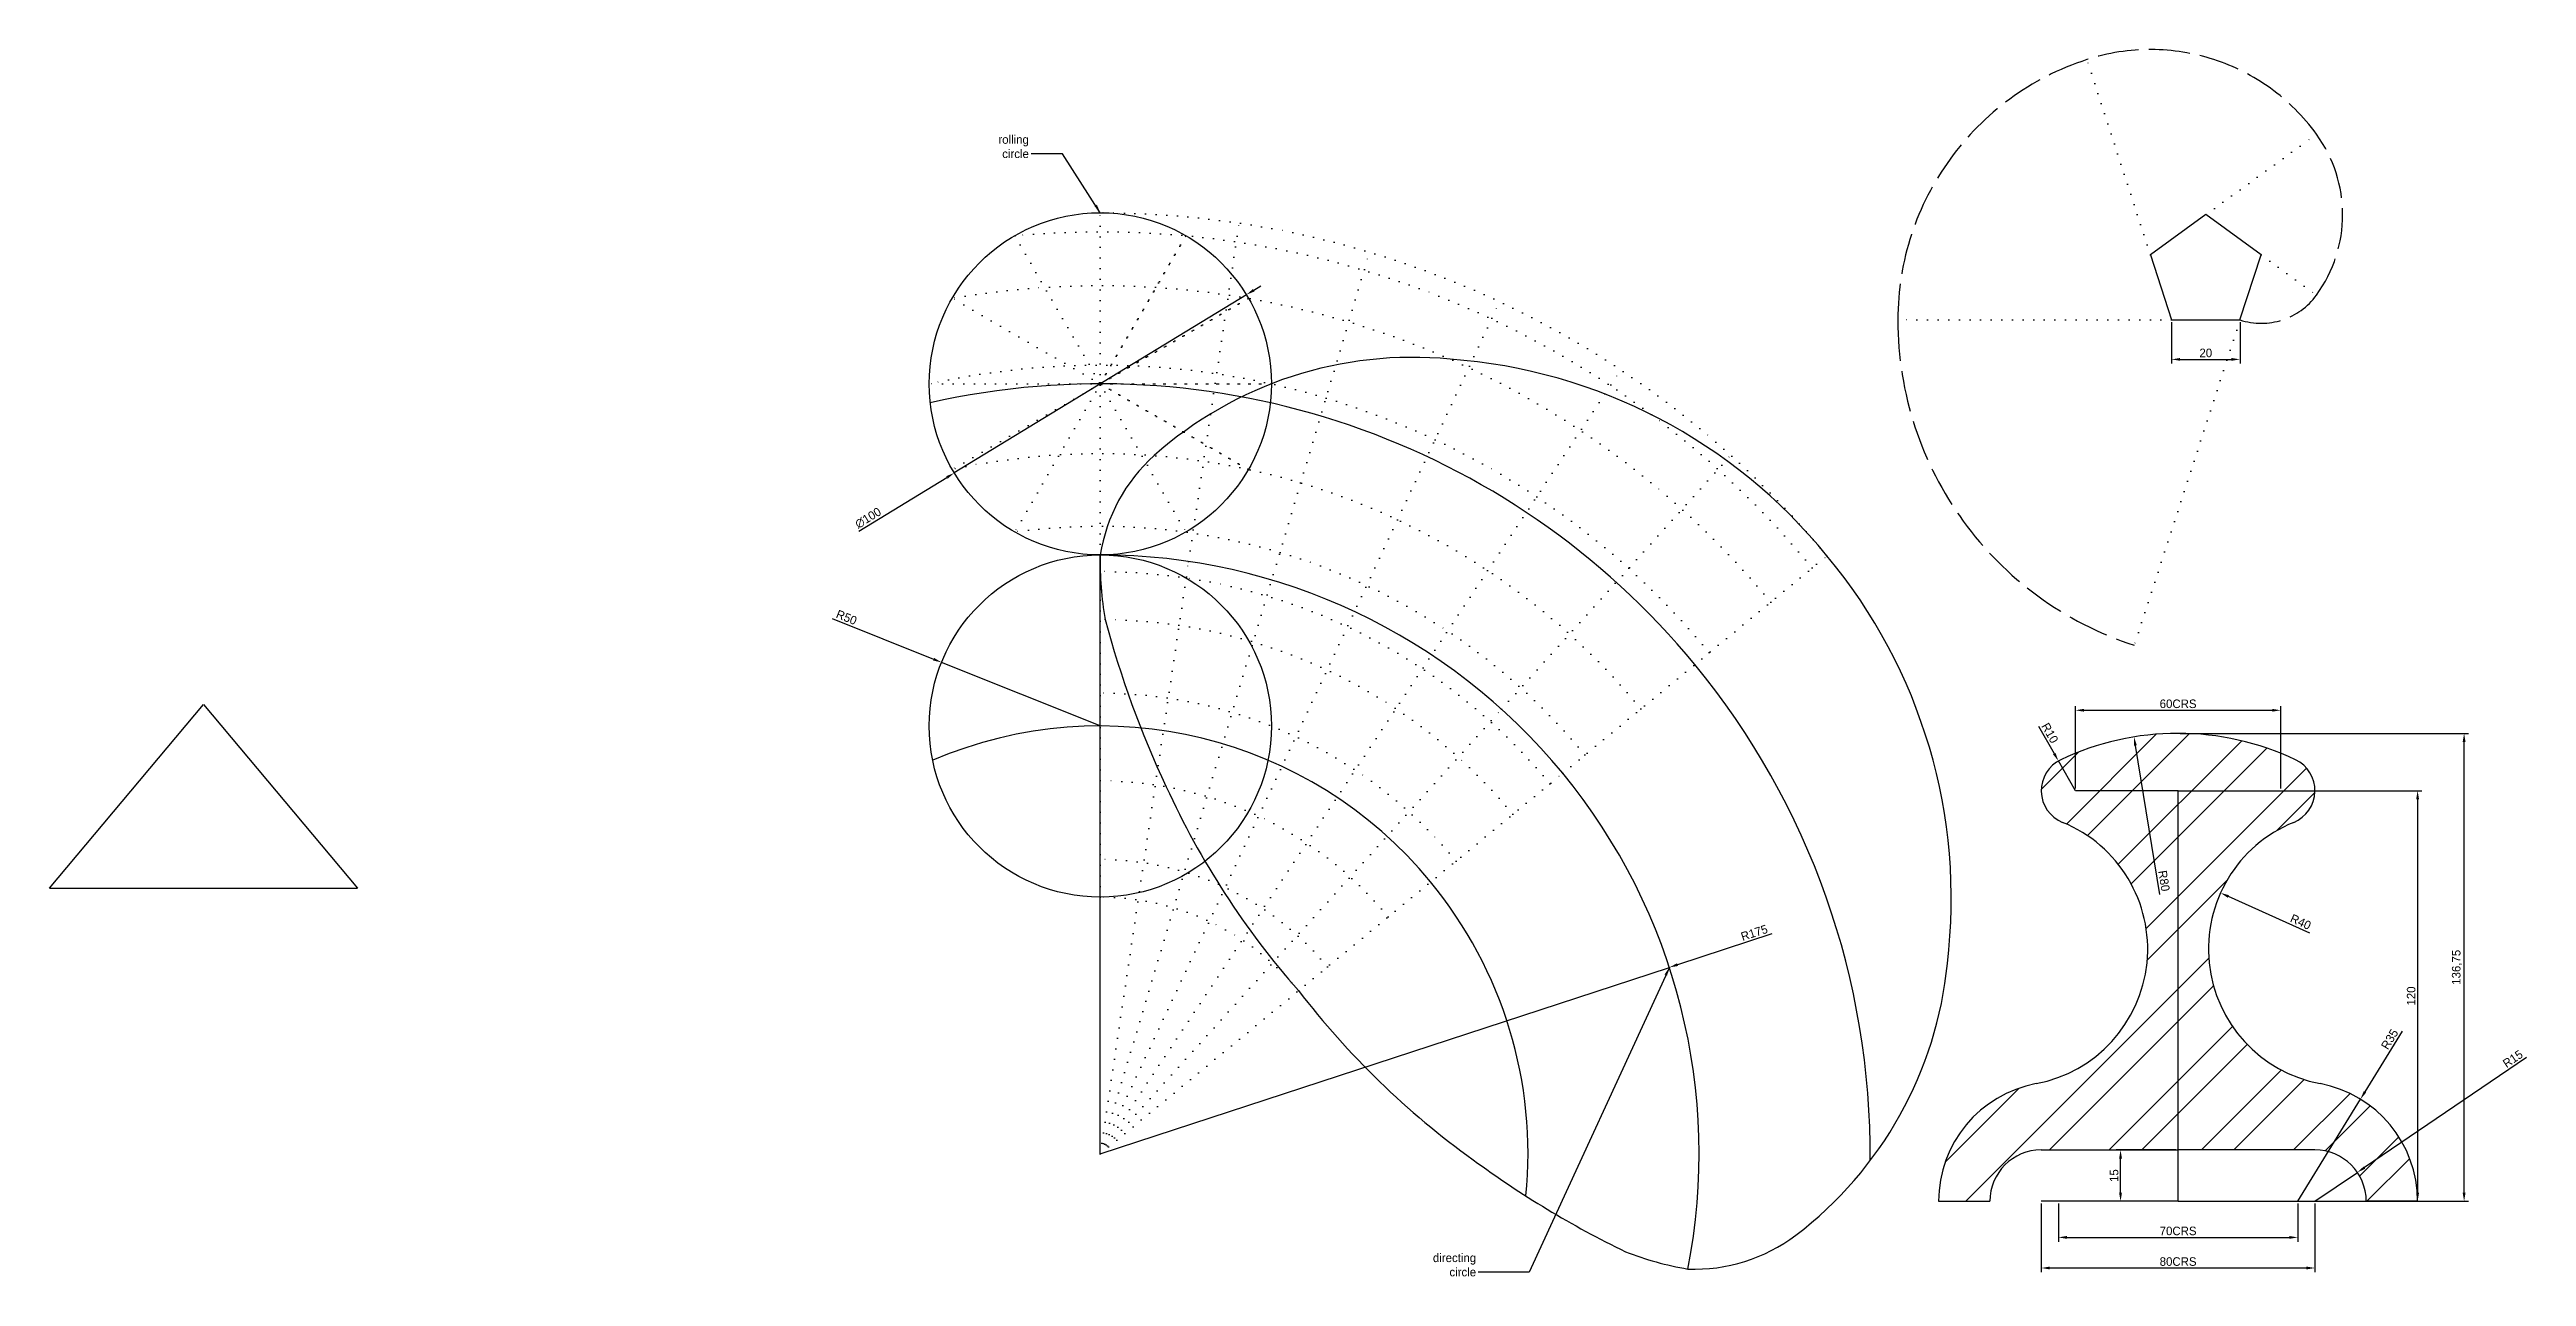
# Model space of a CAD drawing. Header units: millimetres. Extents: x -268 to 456, y -16 to 343.
import ezdxf

# ---------------------------------------------------------------- set-up
doc = ezdxf.new("R2010")
doc.units = ezdxf.units.MM
doc.linetypes.add('ACAD_ISO02W100', pattern=[15, 12, -3])
doc.linetypes.add('ACAD_ISO07W100', pattern=[3, 0, -3])
doc.dimstyles.new('ISO-25', dxfattribs={"dimtxt": 2.5, "dimasz": 2.5, "dimexe": 1.25, "dimexo": 0.625, "dimtad": 1, "dimtxsty": 'Standard', "dimcen": 2.5, "dimadec": 0, "dimazin": 0, "dimtfac": 1, "dimtmove": 0, "dimatfit": 3, "dimfxl": 0, "dimarcsym": 0})

# ---------------------------------------------------------------- blocks, each defined once
blk = doc.blocks.new('*D13')
at = {"color": 0, "lineweight": -2}
for p, q in [((355.03, 142.79), (439.25, 142.79)), ((438, 8.53), (438, 140.29)), ((355.03, 6.03), (439.25, 6.03))]:
    blk.add_line(p, q, dxfattribs=at)
at = {"color": 0}
for points in [[(437.58, 140.29), (438.42, 140.29), (438, 142.79)], [(437.58, 8.53), (438.42, 8.53), (438, 6.03)]]:
    blk.add_solid(points, dxfattribs=at)
at = {"layer": 'Defpoints', "color": 0}
for p in [(354.41, 142.79), (438, 142.79), (354.41, 6.03)]:
    blk.add_point(p, dxfattribs=at)
at = {"color": 0, "insert": (435.92, 74.41), "char_height": 2.5, "attachment_point": 5, "rotation": 90}
blk.add_mtext('136,75', dxfattribs=at)
blk = doc.blocks.new('*D14')
at = {"color": 0, "lineweight": -2}
for p, q in [((353.78, 21.03), (336.34, 21.03)), ((337.59, 8.53), (337.59, 18.53)), ((353.78, 6.03), (336.34, 6.03))]:
    blk.add_line(p, q, dxfattribs=at)
at = {"color": 0}
for points in [[(337.17, 18.53), (338, 18.53), (337.59, 21.03)], [(337.17, 8.53), (338, 8.53), (337.59, 6.03)]]:
    blk.add_solid(points, dxfattribs=at)
at = {"layer": 'Defpoints', "color": 0}
for p in [(337.59, 21.03), (354.41, 21.03), (354.41, 6.03)]:
    blk.add_point(p, dxfattribs=at)
at = {"color": 0, "insert": (335.71, 13.53), "char_height": 2.5, "attachment_point": 5, "rotation": 90}
blk.add_mtext('15', dxfattribs=at)
blk = doc.blocks.new('*D15')
at = {"color": 0, "lineweight": -2}
for p, q in [((419.92, 55.79), (409.01, 38)), ((389.41, 6.03), (407.71, 35.87))]:
    blk.add_line(p, q, dxfattribs=at)
at = {"color": 0}
blk.add_solid([(408.66, 38.22), (409.37, 37.78), (407.71, 35.87)], dxfattribs=at)
at = {"layer": 'Defpoints', "color": 0}
for p in [(407.71, 35.87), (389.41, 6.03)]:
    blk.add_point(p, dxfattribs=at)
at = {"color": 0, "insert": (416.25, 53.39), "char_height": 2.5, "attachment_point": 5, "rotation": 58.47991}
blk.add_mtext('R35', dxfattribs=at)
blk = doc.blocks.new('*D16')
at = {"color": 0, "lineweight": -2}
for p, q in [((456.22, 48.09), (408.88, 15.88)), ((394.41, 6.03), (406.81, 14.47))]:
    blk.add_line(p, q, dxfattribs=at)
at = {"color": 0}
blk.add_solid([(408.64, 16.22), (409.11, 15.53), (406.81, 14.47)], dxfattribs=at)
at = {"layer": 'Defpoints', "color": 0}
for p in [(406.81, 14.47), (394.41, 6.03)]:
    blk.add_point(p, dxfattribs=at)
at = {"color": 0, "insert": (452.24, 47.65), "char_height": 2.5, "attachment_point": 5, "rotation": 34.23208}
blk.add_mtext('R15', dxfattribs=at)
blk = doc.blocks.new('*D17')
at = {"color": 0, "lineweight": -2}
blk.add_line((392.88, 84.42), (369.1, 95.12), dxfattribs=at)
at = {"color": 0}
blk.add_solid([(369.27, 95.5), (368.92, 94.74), (366.82, 96.15)], dxfattribs=at)
at = {"layer": 'Defpoints', "color": 0}
for p in [(366.82, 96.15), (403.29, 79.74)]:
    blk.add_point(p, dxfattribs=at)
at = {"color": 0, "insert": (390.23, 87.67), "char_height": 2.5, "attachment_point": 5, "rotation": 335.77303}
blk.add_mtext('R40', dxfattribs=at)
blk = doc.blocks.new('*D23')
at = {"color": 0, "lineweight": -2}
blk.add_line((349.04, 95.69), (341.93, 139.28), dxfattribs=at)
at = {"color": 0}
blk.add_solid([(342.34, 139.34), (341.52, 139.21), (341.53, 141.74)], dxfattribs=at)
at = {"layer": 'Defpoints', "color": 0}
for p in [(341.53, 141.74), (354.41, 62.79)]:
    blk.add_point(p, dxfattribs=at)
at = {"color": 0, "insert": (350.29, 99.69), "char_height": 2.5, "attachment_point": 5, "rotation": 279.26539}
blk.add_mtext('R80', dxfattribs=at)
blk = doc.blocks.new('*D18')
at = {"color": 0, "lineweight": -2}
for p, q in [((313.65, 144.84), (318.2, 136.88)), ((324.41, 126.03), (319.44, 134.71))]:
    blk.add_line(p, q, dxfattribs=at)
at = {"color": 0}
blk.add_solid([(318.56, 137.09), (317.84, 136.68), (319.44, 134.71)], dxfattribs=at)
at = {"layer": 'Defpoints', "color": 0}
for p in [(319.44, 134.71), (324.41, 126.03)]:
    blk.add_point(p, dxfattribs=at)
at = {"color": 0, "insert": (316.93, 142.88), "char_height": 2.5, "attachment_point": 5, "rotation": 299.77486}
blk.add_mtext('R10', dxfattribs=at)
blk = doc.blocks.new('*D21')
at = {"color": 0, "lineweight": -2}
for p, q in [((355.03, 126.03), (425.66, 126.03)), ((424.41, 123.53), (424.41, 8.53)), ((355.03, 6.03), (425.66, 6.03))]:
    blk.add_line(p, q, dxfattribs=at)
at = {"color": 0}
for points in [[(423.99, 123.53), (424.82, 123.53), (424.41, 126.03)], [(423.99, 8.53), (424.82, 8.53), (424.41, 6.03)]]:
    blk.add_solid(points, dxfattribs=at)
at = {"layer": 'Defpoints', "color": 0}
for p in [(354.41, 126.03), (354.41, 6.03), (424.41, 6.03)]:
    blk.add_point(p, dxfattribs=at)
at = {"color": 0, "insert": (422.53, 66.03), "char_height": 2.5, "attachment_point": 5, "rotation": 90}
blk.add_mtext('120', dxfattribs=at)
blk = doc.blocks.new('*D22')
at = {"color": 0, "lineweight": -2}
for p, q in [((352.5, 263), (352.5, 250.84)), ((372.5, 263), (372.5, 250.84)), ((355, 252.09), (370, 252.09))]:
    blk.add_line(p, q, dxfattribs=at)
at = {"color": 0}
for points in [[(355, 252.5), (355, 251.67), (352.5, 252.09)], [(370, 252.5), (370, 251.67), (372.5, 252.09)]]:
    blk.add_solid(points, dxfattribs=at)
at = {"layer": 'Defpoints', "color": 0}
for p in [(352.5, 263.62), (372.5, 263.62), (372.5, 252.09)]:
    blk.add_point(p, dxfattribs=at)
at = {"color": 0, "insert": (362.5, 253.96), "char_height": 2.5, "attachment_point": 5}
blk.add_mtext('20', dxfattribs=at)
blk = doc.blocks.new('*D24')
at = {"color": 0, "lineweight": -2}
for p, q in [((-38.95, 176.33), (-9.33, 164.46)), ((39.41, 144.94), (-7.01, 163.53))]:
    blk.add_line(p, q, dxfattribs=at)
at = {"color": 0}
blk.add_solid([(-9.17, 164.85), (-9.48, 164.08), (-7.01, 163.53)], dxfattribs=at)
at = {"layer": 'Defpoints', "color": 0}
for p in [(-7.01, 163.53), (39.41, 144.94)]:
    blk.add_point(p, dxfattribs=at)
at = {"color": 0, "insert": (-34.77, 176.68), "char_height": 2.5, "attachment_point": 5, "rotation": 338.17121}
blk.add_mtext('R50', dxfattribs=at)
blk = doc.blocks.new('*D25')
at = {"color": 0, "lineweight": -2}
for p, q in [((319.41, 5.41), (319.41, -5.78)), ((389.41, 5.41), (389.41, -5.78)), ((321.91, -4.53), (386.91, -4.53))]:
    blk.add_line(p, q, dxfattribs=at)
at = {"color": 0}
for points in [[(321.91, -4.11), (321.91, -4.95), (319.41, -4.53)], [(386.91, -4.11), (386.91, -4.95), (389.41, -4.53)]]:
    blk.add_solid(points, dxfattribs=at)
at = {"layer": 'Defpoints', "color": 0}
for p in [(319.41, 6.03), (389.41, 6.03), (389.41, -4.53)]:
    blk.add_point(p, dxfattribs=at)
at = {"color": 0, "insert": (354.41, -2.65), "char_height": 2.5, "attachment_point": 5}
blk.add_mtext('70CRS', dxfattribs=at)
blk = doc.blocks.new('*D26')
at = {"color": 0, "lineweight": -2}
for p, q in [((314.41, 5.41), (314.41, -14.72)), ((394.41, 5.41), (394.41, -14.72)), ((316.91, -13.47), (391.91, -13.47))]:
    blk.add_line(p, q, dxfattribs=at)
at = {"color": 0}
for points in [[(316.91, -13.05), (316.91, -13.89), (314.41, -13.47)], [(391.91, -13.05), (391.91, -13.89), (394.41, -13.47)]]:
    blk.add_solid(points, dxfattribs=at)
at = {"layer": 'Defpoints', "color": 0}
for p in [(314.41, 6.03), (394.41, 6.03), (394.41, -13.47)]:
    blk.add_point(p, dxfattribs=at)
at = {"color": 0, "insert": (354.41, -11.6), "char_height": 2.5, "attachment_point": 5}
blk.add_mtext('80CRS', dxfattribs=at)
blk = doc.blocks.new('*D27')
at = {"color": 0, "lineweight": -2}
for p, q in [((324.41, 126.66), (324.41, 150.78)), ((326.91, 149.53), (381.91, 149.53)), ((384.41, 126.66), (384.41, 150.78))]:
    blk.add_line(p, q, dxfattribs=at)
at = {"color": 0}
for points in [[(326.91, 149.95), (326.91, 149.12), (324.41, 149.53)], [(381.91, 149.95), (381.91, 149.12), (384.41, 149.53)]]:
    blk.add_solid(points, dxfattribs=at)
at = {"layer": 'Defpoints', "color": 0}
for p in [(384.41, 149.53), (324.41, 126.03), (384.41, 126.03)]:
    blk.add_point(p, dxfattribs=at)
at = {"color": 0, "insert": (354.41, 151.41), "char_height": 2.5, "attachment_point": 5}
blk.add_mtext('60CRS', dxfattribs=at)
blk = doc.blocks.new('*D28')
at = {"color": 0, "lineweight": -2}
for p, q in [((235.68, 84.21), (208.09, 75.18)), ((39.41, 19.94), (205.72, 74.4))]:
    blk.add_line(p, q, dxfattribs=at)
at = {"color": 0}
blk.add_solid([(207.97, 75.58), (208.22, 74.78), (205.72, 74.4)], dxfattribs=at)
at = {"layer": 'Defpoints', "color": 0}
for p in [(205.72, 74.4), (39.41, 19.94)]:
    blk.add_point(p, dxfattribs=at)
at = {"color": 0, "insert": (230.54, 84.5), "char_height": 2.5, "attachment_point": 5, "rotation": 18.13163}
blk.add_mtext('R175', dxfattribs=at)
blk = doc.blocks.new('*D29')
at = {"color": 0, "lineweight": -2}
for p, q in [((82.09, 270.98), (-3.27, 218.9)), ((84.23, 272.28), (86.36, 273.59)), ((-31.21, 201.86), (-5.41, 217.6))]:
    blk.add_line(p, q, dxfattribs=at)
at = {"color": 0}
for points in [[(84.01, 272.64), (84.44, 271.93), (82.09, 270.98)], [(-5.63, 217.95), (-5.19, 217.24), (-3.27, 218.9)]]:
    blk.add_solid(points, dxfattribs=at)
at = {"layer": 'Defpoints', "color": 0}
for p in [(82.09, 270.98), (-3.27, 218.9)]:
    blk.add_point(p, dxfattribs=at)
at = {"color": 0, "insert": (-28.45, 205.74), "char_height": 2.5, "attachment_point": 5, "rotation": 31.38679}
blk.add_mtext('∅100', dxfattribs=at)

msp = doc.modelspace()

# ---------------------------------------------------------------- hatches: boundary and pattern name
h = msp.add_hatch()
h.set_pattern_fill('STEEL', color=4, scale=6, style=0)
h.set_pattern_definition([(45, (-0.591, -0.058), (-13.4704, 13.4704), []), (45, (-0.591, 9.467), (-13.4704, 13.4704), [])])
h.paths.add_polyline_path([(395.887, 40.427, -0.7476882), (388.185, 116.773, 0.6520906), (388.694, 135.068, 0.1111825), (354.408, 142.787, 0.1111825), (320.122, 135.068, 0.6520906), (320.631, 116.773, -0.7476882), (312.928, 40.427, 0.360669), (284.408, 6.032), (299.408, 6.032, -0.4142136), (314.408, 21.032), (354.408, 21.032), (394.408, 21.032, -0.4142136), (409.408, 6.032), (424.408, 6.032, 0.360669)])
h.paths.add_polyline_path([(351.533, 103.698), (352.741, 96.295), (349.04, 95.692), (347.832, 103.094)], flags=24)

# ---------------------------------------------------------------- linework, layer by layer
at = {"linetype": 'ACAD_ISO07W100'}
for p, q in [((346.316, 282.644), (327.774, 339.708)), ((362.496, 294.4), (394.857, 317.911)), ((39.409, 194.942), (39.409, 294.942)), ((65.22, 193.028), (79.969, 291.934)), ((64.409, 288.243), (14.409, 201.64)), ((14.409, 288.243), (64.409, 201.64)), ((39.409, 244.942), (64.409, 288.243)), ((39.409, 19.942), (118.094, 283.444)), ((378.676, 282.644), (394.857, 270.888)), ((82.71, 269.942), (-3.893, 219.942)), ((82.71, 219.942), (-3.893, 269.942)), ((39.409, 244.942), (82.71, 269.942)), ((39.409, 19.942), (156.098, 268.957)), ((352.496, 263.623), (272.496, 263.623)), ((372.496, 263.623), (341.594, 168.517)), ((39.409, 19.942), (191.55, 249.023)), ((89.409, 244.942), (-10.591, 244.942)), ((39.409, 244.942), (89.409, 244.942)), ((39.409, 244.942), (82.71, 219.942)), ((156.668, 149.847), (223.673, 224.078)), ((39.409, 94.942), (39.409, 194.942)), ((39.409, 19.942), (65.22, 193.028)), ((174.545, 131.131), (251.766, 194.668)), ((39.409, 19.942), (156.668, 149.847)), ((39.409, 19.942), (174.545, 131.131))]:
    msp.add_line(p, q, dxfattribs=at)
for p, q in [((39.409, 19.942), (39.409, 194.942)), ((-267.698, 97.572), (-222.698, 151.201)), ((-222.698, 151.201), (-177.698, 97.572)), ((354.408, 126.032), (324.408, 126.032)), ((354.408, 6.032), (354.408, 126.032)), ((354.408, 126.032), (384.408, 126.032)), ((-267.698, 97.572), (-177.698, 97.572)), ((314.408, 21.032), (354.408, 21.032)), ((394.408, 21.032), (354.408, 21.032)), ((284.408, 6.032), (299.408, 6.032)), ((354.408, 6.032), (314.408, 6.032)), ((354.408, 6.032), (394.408, 6.032)), ((424.408, 6.032), (409.408, 6.032))]:
    msp.add_line(p, q)
msp.add_lwpolyline([(352.496, 263.623), (372.496, 263.623), (378.676, 282.644), (362.496, 294.4), (346.316, 282.644)], close=True)
for centre in [(39.409, 244.942), (39.409, 144.942)]:
    msp.add_circle(centre, 50)
at = {"color": 5, "linetype": 'ACAD_ISO02W100'}
for centre, radius, start, end in [((346.316, 282.644), 60, 36, 108), ((352.496, 263.623), 80, 108, 180), ((362.496, 294.4), 40, 324, 36), ((378.676, 282.644), 20, 252, 324), ((372.496, 263.623), 100, 180, 252)]:
    msp.add_arc(centre, radius, start, end, dxfattribs=at)
at = {"linetype": 'ACAD_ISO07W100'}
for radius, end in [(275, 90), (269.463, 95.323383), (253.722, 99.82643), (230.489, 102.528808), (204.634, 102.216349), (183.411, 97.83416), (170.148, 90), (156.125, 90), (134.629, 90), (108.972, 90), (85.983, 90), (75, 90)]:
    msp.add_arc((39.409, 19.942), radius, 39.447249, end, dxfattribs=at)
at = {"color": 3}
for centre, radius, start, end in [((130.637, 139.104), 113.584, 84.436888, 131.654951), ((130.295, 96.192), 156.374, 39.031341, 85.836698), ((87.912, 187.428), 49.082, 131.884343, 171.194557), ((132.839, 192.516), 93.462, 178.51258, 190.140743), ((131.737, 94.439), 156.374, 353.057799, 39.863156), ((319.647, 250.09), 288.471, 194.870186, 205.214404), ((279.819, 228.31), 243.174, 204.569178, 221.369033), ((173.911, 86.509), 113.584, 307.239546, 354.457609), ((290.182, 215.715), 243.174, 217.525464, 234.325319), ((319.226, 250.602), 288.471, 233.680093, 244.024311), ((213.101, 35.277), 49.082, 267.699941, 307.010154), ((226.747, 78.382), 93.462, 248.753755, 260.381917)]:
    msp.add_arc(centre, radius, start, end, dxfattribs=at)
at = {"color": 1}
for radius, start, end in [(225, 39.447249, 102.75874), (225, 359.468531, 39.447249), (125, 39.447249, 113.073918), (125, 354.327061, 39.447249)]:
    msp.add_arc((39.409, 19.942), radius, start, end, dxfattribs=at)
for centre, radius, start, end in [((39.409, 19.942), 175, 39.447249, 90), ((354.408, 62.787), 80, 90, 115.376934), ((354.408, 62.787), 80, 64.623066, 90), ((39.409, 19.942), 175, 348.894497, 39.447249), ((324.408, 126.032), 10, 115.376934, 247.808905), ((384.408, 126.032), 10, 292.191095, 64.623066), ((305.523, 79.736), 40, 280.668785, 67.808905), ((403.293, 79.736), 40, 112.191095, 259.331215), ((319.408, 6.032), 35, 100.668785, 180), ((389.408, 6.032), 35, 0, 79.331215), ((314.408, 6.032), 15, 90, 180), ((394.408, 6.032), 15, 0, 90)]:
    msp.add_arc(centre, radius, start, end)

# ---------------------------------------------------------------- texts
at = {"char_height": 2.5, "attachment_point": 9}
for s, insert, width in [('rolling circle', (18.536, 310.894), 7.76506), ('directing circle', (149.249, -15.944), 11.55148)]:
    msp.add_mtext(s, dxfattribs=dict(at, insert=insert, width=width))

# ---------------------------------------------------------------- dimensions: what is measured, and where the dimension line sits
dim = msp.add_diameter_dim_2p(p1=(82.092, 270.982), p2=(-3.275, 218.901), dimstyle='ISO-25')
dim.commit()
dim.dimension.update_dxf_attribs({"geometry": '*D29', "text_midpoint": (-27.471, 204.139), "dimtype": 163})
for p1, p2, distance, picture, middle in [((352.496, 263.623), (372.496, 263.623), -11.537, '*D22', (362.496, 253.961)), ((354.408, 126.032), (354.408, 6.032), 70, '*D21', (422.533, 66.032))]:
    dim = msp.add_aligned_dim(p1=p1, p2=p2, distance=distance, dimstyle='ISO-25', override={"dimtmove": 1})
    dim.commit()
    dim.dimension.update_dxf_attribs({"geometry": picture, "text_midpoint": middle})
for center, mpoint, picture, middle in [((39.409, 144.942), (-7.006, 163.533), '*D24', (-35.47, 174.935)), ((403.293, 79.736), (366.816, 96.15), '*D17', (389.456, 85.962)), ((39.409, 19.942), (205.719, 74.402), '*D28', (231.127, 82.722)), ((389.408, 6.032), (407.706, 35.868), '*D15', (417.851, 52.411)), ((394.408, 6.032), (406.809, 14.471), '*D16', (453.294, 46.1))]:
    dim = msp.add_radius_dim(center=center, mpoint=mpoint, dimstyle='ISO-25')
    dim.commit()
    dim.dimension.update_dxf_attribs({"geometry": picture, "text_midpoint": middle, "dimtype": 164})
for p1, p2, distance, text, picture, middle in [((324.408, 126.032), (384.408, 126.032), 23.502, '60CRS', '*D27', (354.408, 151.409)), ((314.408, 6.032), (394.408, 6.032), -19.503, '80CRS', '*D26', (354.408, -11.595)), ((319.408, 6.032), (389.408, 6.032), -10.562, '70CRS', '*D25', (354.408, -2.655))]:
    dim = msp.add_aligned_dim(p1=p1, p2=p2, distance=distance, text=text, dimstyle='ISO-25')
    dim.commit()
    dim.dimension.update_dxf_attribs({"geometry": picture, "text_midpoint": middle})
dim = msp.add_radius_dim(center=(324.408, 126.032), mpoint=(319.442, 134.712), dimstyle='ISO-25', override={"dimtmove": 1})
dim.commit()
dim.dimension.update_dxf_attribs({"geometry": '*D18', "text_midpoint": (316.931, 142.877)})
dim = msp.add_radius_dim(center=(354.408, 62.787), mpoint=(341.527, 141.743), dimstyle='ISO-25', override={"dimtmove": 1})
dim.commit()
dim.dimension.update_dxf_attribs({"geometry": '*D23', "text_midpoint": (348.436, 99.393), "dimtype": 164})
for p1, p2, distance, picture, middle in [((354.4079, 6.0325), (354.4079, 142.7869), -83.5915, '*D13', (435.916, 74.4097)), ((354.408, 6.032), (354.408, 21.032), 16.821, '*D14', (335.712, 13.532))]:
    dim = msp.add_aligned_dim(p1=p1, p2=p2, distance=distance, dimstyle='ISO-25')
    dim.commit()
    dim.dimension.update_dxf_attribs({"geometry": picture, "text_midpoint": middle})

# ---------------------------------------------------------------- leaders
at = {"annotation_type": 0, "has_hookline": 1, "hookline_direction": 1}
for points, text_width in [([(39.409, 294.942), (28.347, 312.144), (19.161, 312.144)], 12.5), ([(205.719, 74.402), (164.711, -14.694), (149.874, -14.694)], 18.333)]:
    msp.add_leader(points, dimstyle='ISO-25', override={"dimgap": 0.625, "dimtad": 0}, dxfattribs=dict(at, text_width=text_width))

doc.saveas('drawing.dxf')
